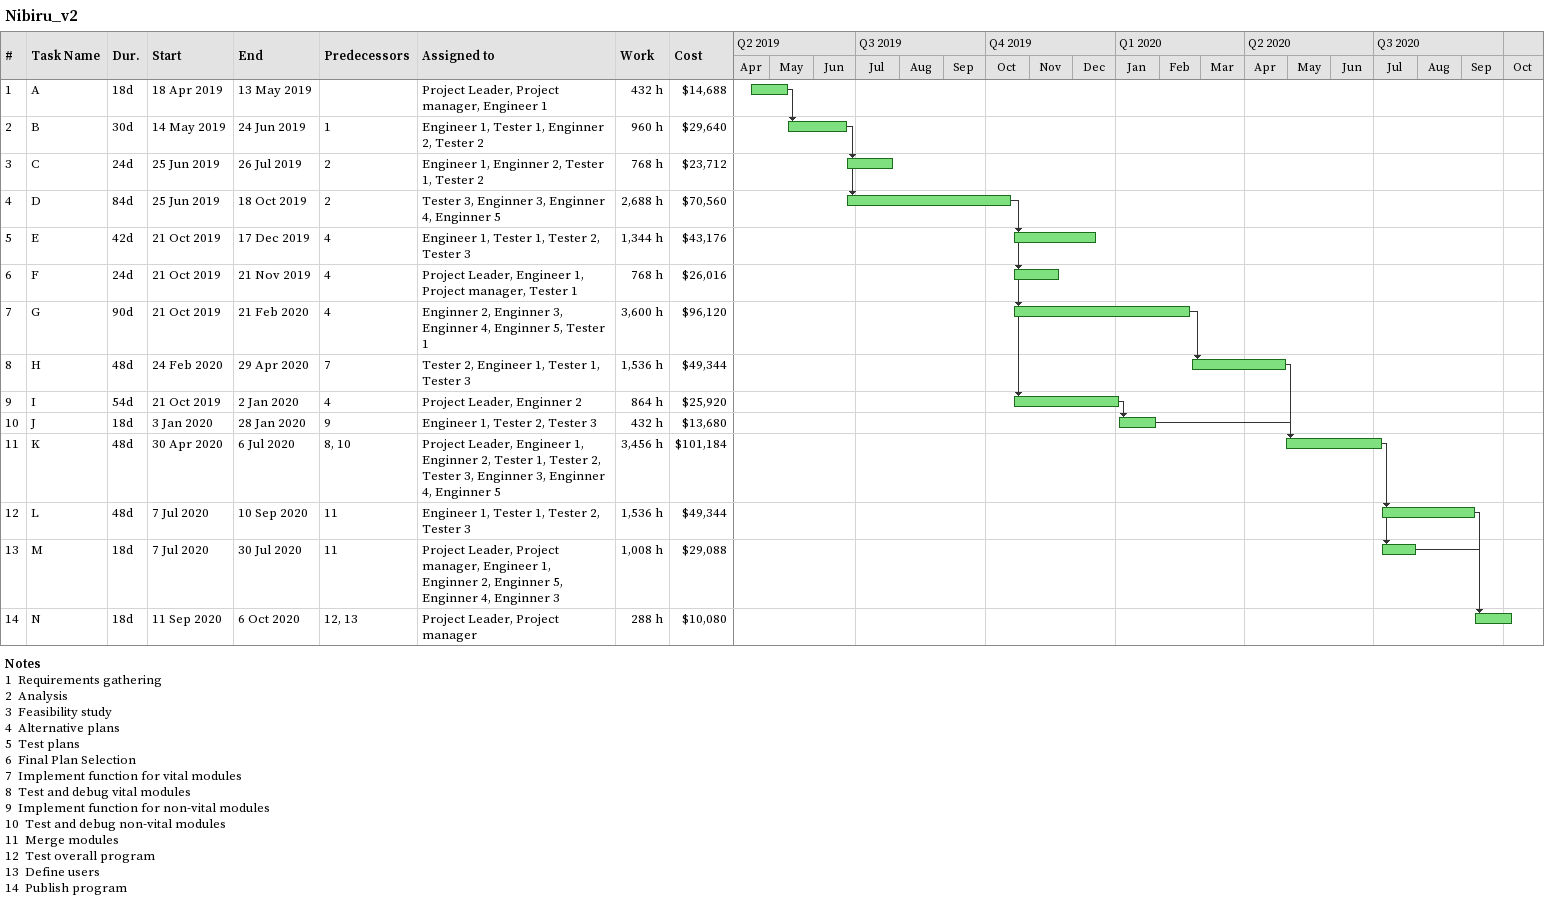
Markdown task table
Nibiru_v2

| ID | Task | Duration | Start | Finish | Predecessors | Resources | Work (h) | Cost ($) |
|---|---|---|---|---|---|---|---|---|
| 1 | A | 18d | 2019-04-18 | 2019-05-13 |  | Project Leader, Project manager, Engineer 1 | 432 | 14688 |
| 2 | B | 30d | 2019-05-14 | 2019-06-24 | 1 | Engineer 1, Tester 1, Enginner 2, Tester 2 | 960 | 29640 |
| 3 | C | 24d | 2019-06-25 | 2019-07-26 | 2 | Engineer 1, Enginner 2, Tester 1, Tester 2 | 768 | 23712 |
| 4 | D | 84d | 2019-06-25 | 2019-10-18 | 2 | Tester 3, Enginner 3, Enginner 4, Enginner 5 | 2688 | 70560 |
| 5 | E | 42d | 2019-10-21 | 2019-12-17 | 4 | Engineer 1, Tester 1, Tester 2, Tester 3 | 1344 | 43176 |
| 6 | F | 24d | 2019-10-21 | 2019-11-21 | 4 | Project Leader, Engineer 1, Project manager, Tester 1 | 768 | 26016 |
| 7 | G | 90d | 2019-10-21 | 2020-02-21 | 4 | Enginner 2, Enginner 3, Enginner 4, Enginner 5, Tester 1 | 3600 | 96120 |
| 8 | H | 48d | 2020-02-24 | 2020-04-29 | 7 | Tester 2, Engineer 1, Tester 1, Tester 3 | 1536 | 49344 |
| 9 | I | 54d | 2019-10-21 | 2020-01-02 | 4 | Project Leader, Enginner 2 | 864 | 25920 |
| 10 | J | 18d | 2020-01-03 | 2020-01-28 | 9 | Engineer 1, Tester 2, Tester 3 | 432 | 13680 |
| 11 | K | 48d | 2020-04-30 | 2020-07-06 | 8, 10 | Project Leader, Engineer 1, Enginner 2, Tester 1, Tester 2, Tester 3, Enginner 3, Enginner 4, Enginner 5 | 3456 | 101184 |
| 12 | L | 48d | 2020-07-07 | 2020-09-10 | 11 | Engineer 1, Tester 1, Tester 2, Tester 3 | 1536 | 49344 |
| 13 | M | 18d | 2020-07-07 | 2020-07-30 | 11 | Project Leader, Project manager, Engineer 1, Enginner 2, Enginner 5, Enginner 4, Enginner 3 | 1008 | 29088 |
| 14 | N | 18d | 2020-09-11 | 2020-10-06 | 12, 13 | Project Leader, Project manager | 288 | 10080 |

Notes
- 1: Requirements gathering
- 2: Analysis
- 3: Feasibility study
- 4: Alternative plans
- 5: Test plans
- 6: Final Plan Selection
- 7: Implement function for vital modules
- 8: Test and debug vital modules
- 9: Implement function for non-vital modules
- 10: Test and debug non-vital modules
- 11: Merge modules
- 12: Test overall program
- 13: Define users
- 14: Publish program
